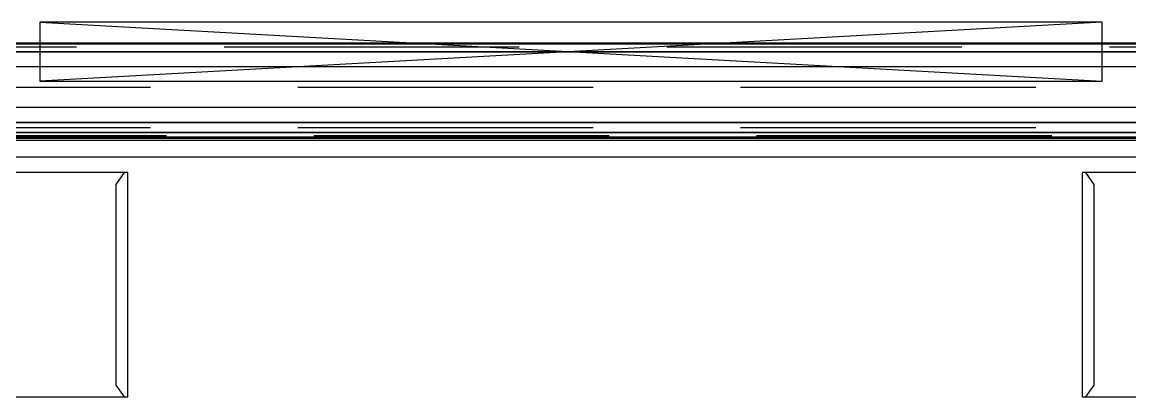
# Model space of a CAD drawing. Extents: x -23.2 to 18.8, y -18.4 to 11.3.
# Drawn here: x 2.896 to 4.773, y 5.376 to 6.011 of the extents above; entities that cross this region are included whole.
import ezdxf

# ---------------------------------------------------------------- set-up
doc = ezdxf.new("R2010")
doc.units = 0
doc.linetypes.add('Dashed', pattern=[0.75, 0.5, -0.25])
for name, color, linetype in [('BUILDINGELEMENTPROXY', 8, 'Continuous'), ('COVERING', 8, 'Continuous'), ('CUBIERTAS', 5, 'Continuous'), ('EJE_MUROS', 8, 'Continuous'), ('LOSAS', 3, 'Continuous'), ('MUROS', 7, 'Continuous'), ('VENTANAS', 4, 'Continuous'), ('VIGAS', 5, 'Continuous')]:
    doc.layers.add(name, color=color, linetype=linetype)

msp = doc.modelspace()

# ---------------------------------------------------------------- linework, layer by layer
at = {"layer": 'BUILDINGELEMENTPROXY'}
for p, q in [((3.0758, 5.7557, 3.85), (2.6258, 5.7557, 3.85)), ((3.0698, 5.7557, 3.476), (2.6318, 5.7557, 3.476)), ((3.0558, 5.7357, 3.49), (3.0698, 5.7557, 3.476)), ((3.0758, 5.3757, 3.85), (3.0758, 5.7557, 3.85)), ((5.1423, 5.7557, 3.85), (4.6923, 5.7557, 3.85)), ((4.6923, 5.7557, 3.85), (4.6923, 5.3757, 3.85)), ((5.1363, 5.7557, 3.476), (4.6983, 5.7557, 3.476)), ((4.6983, 5.7557, 3.476), (4.7123, 5.7357, 3.49)), ((3.0558, 5.3957, 3.49), (3.0558, 5.7357, 3.49)), ((4.7123, 5.7357, 3.49), (4.7123, 5.3957, 3.49)), ((3.0698, 5.3757, 3.476), (3.0558, 5.3957, 3.49)), ((4.7123, 5.3957, 3.49), (4.6983, 5.3757, 3.476)), ((2.6258, 5.3757, 3.85), (3.0758, 5.3757, 3.85)), ((2.6318, 5.3757, 3.476), (3.0698, 5.3757, 3.476)), ((4.6923, 5.3757, 3.85), (5.1423, 5.3757, 3.85)), ((4.6983, 5.3757, 3.476), (5.1363, 5.3757, 3.476))]:
    msp.add_line(p, q, dxfattribs=at)
at = {"layer": 'COVERING'}
for p, q in [((1.6488, 5.9357), (5.8688, 5.9357)), ((5.8838, 5.8659), (1.7638, 5.8659))]:
    msp.add_line(p, q, dxfattribs=at)
at = {"layer": 'CUBIERTAS'}
for p, q in [((1.5638, 5.974, 4.2424), (4.6686, 5.974, 4.2424)), ((4.6686, 5.974, 4.2424), (6.4788, 5.974, 3.6088))]:
    msp.add_line(p, q, dxfattribs=at)
at = {"layer": 'EJE_MUROS', "linetype": 'Dashed'}
for p, q in [((5.9888, 5.9682), (1.6638, 5.9682)), ((1.8638, 5.9007), (5.7888, 5.9007)), ((1.8638, 5.8322), (5.7888, 5.8322)), ((1.8908, 5.8187), (5.7718, 5.8187))]:
    msp.add_line(p, q, dxfattribs=at)
at = {"layer": 'LOSAS'}
for p, q in [((1.7838, 5.8166), (5.8538, 5.8166)), ((1.7838, 5.7827), (5.8138, 5.7827))]:
    msp.add_line(p, q, dxfattribs=at)
at = {"layer": 'MUROS'}
for p, q in [((1.6638, 5.9757), (5.9888, 5.9757)), ((5.9888, 5.9607), (1.6638, 5.9607)), ((1.8638, 5.9607), (5.7888, 5.9607)), ((5.7888, 5.8407), (1.8638, 5.8407)), ((1.8638, 5.8407), (5.7888, 5.8407)), ((5.7888, 5.8237), (1.8638, 5.8237)), ((1.8908, 5.8237), (5.7718, 5.8237)), ((5.7718, 5.8137), (1.8908, 5.8137))]:
    msp.add_line(p, q, dxfattribs=at)
at = {"layer": 'VENTANAS'}
for p, q in [((4.7263, 6.0107), (2.9263, 6.0107)), ((2.9263, 6.0107), (2.9263, 5.9107)), ((4.7263, 6.0107), (2.9263, 5.9107)), ((2.9263, 6.0107), (4.7263, 5.9107)), ((4.7263, 6.0107), (2.9263, 6.0107)), ((2.9263, 6.0107), (2.9263, 5.9107)), ((4.7263, 6.0107), (2.9263, 5.9107)), ((2.9263, 6.0107), (4.7263, 5.9107)), ((4.7263, 6.0107), (2.9263, 6.0107)), ((2.9263, 6.0107), (2.9263, 5.9107)), ((4.7263, 6.0107), (2.9263, 5.9107)), ((2.9263, 6.0107), (4.7263, 5.9107)), ((4.7263, 6.0107), (2.9263, 6.0107)), ((2.9263, 6.0107), (2.9263, 5.9107)), ((4.7263, 6.0107), (2.9263, 5.9107)), ((2.9263, 6.0107), (4.7263, 5.9107)), ((4.7263, 6.0107), (2.9263, 6.0107)), ((2.9263, 6.0107), (2.9263, 5.9107)), ((4.7263, 6.0107), (2.9263, 5.9107)), ((2.9263, 6.0107), (4.7263, 5.9107)), ((4.7263, 6.0107), (2.9263, 6.0107)), ((2.9263, 6.0107), (2.9263, 5.9107)), ((4.7263, 6.0107), (2.9263, 5.9107)), ((2.9263, 6.0107), (4.7263, 5.9107)), ((4.7263, 6.0107), (2.9263, 6.0107)), ((2.9263, 6.0107), (2.9263, 5.9107)), ((4.7263, 6.0107), (2.9263, 5.9107)), ((2.9263, 6.0107), (4.7263, 5.9107)), ((4.7263, 6.0107), (2.9263, 6.0107)), ((2.9263, 6.0107), (2.9263, 5.9107)), ((4.7263, 6.0107), (2.9263, 5.9107)), ((2.9263, 6.0107), (4.7263, 5.9107)), ((4.7263, 6.0107), (2.9263, 6.0107)), ((2.9263, 6.0107), (2.9263, 5.9107)), ((4.7263, 6.0107), (2.9263, 5.9107)), ((2.9263, 6.0107), (4.7263, 5.9107)), ((4.7263, 6.0107), (2.9263, 6.0107)), ((2.9263, 6.0107), (2.9263, 5.9107)), ((4.7263, 6.0107), (2.9263, 5.9107)), ((2.9263, 6.0107), (4.7263, 5.9107)), ((4.7263, 6.0107), (2.9263, 6.0107)), ((2.9263, 6.0107), (2.9263, 5.9107)), ((4.7263, 6.0107), (2.9263, 5.9107)), ((2.9263, 6.0107), (4.7263, 5.9107)), ((4.7263, 6.0107), (2.9263, 6.0107)), ((2.9263, 6.0107), (2.9263, 5.9107)), ((4.7263, 6.0107), (2.9263, 5.9107)), ((2.9263, 6.0107), (4.7263, 5.9107)), ((4.7263, 5.9107), (4.7263, 6.0107)), ((4.7263, 5.9107), (4.7263, 6.0107)), ((4.7263, 5.9107), (4.7263, 6.0107)), ((4.7263, 5.9107), (4.7263, 6.0107)), ((4.7263, 5.9107), (4.7263, 6.0107)), ((4.7263, 5.9107), (4.7263, 6.0107)), ((4.7263, 5.9107), (4.7263, 6.0107)), ((4.7263, 5.9107), (4.7263, 6.0107)), ((4.7263, 5.9107), (4.7263, 6.0107)), ((4.7263, 5.9107), (4.7263, 6.0107)), ((4.7263, 5.9107), (4.7263, 6.0107)), ((4.7263, 5.9107), (4.7263, 6.0107)), ((2.9263, 5.9107), (4.7263, 5.9107)), ((2.9263, 5.9107), (4.7263, 5.9107)), ((2.9263, 5.9107), (4.7263, 5.9107)), ((2.9263, 5.9107), (4.7263, 5.9107)), ((2.9263, 5.9107), (4.7263, 5.9107)), ((2.9263, 5.9107), (4.7263, 5.9107)), ((2.9263, 5.9107), (4.7263, 5.9107)), ((2.9263, 5.9107), (4.7263, 5.9107)), ((2.9263, 5.9107), (4.7263, 5.9107)), ((2.9263, 5.9107), (4.7263, 5.9107)), ((2.9263, 5.9107), (4.7263, 5.9107)), ((2.9263, 5.9107), (4.7263, 5.9107))]:
    msp.add_line(p, q, dxfattribs=at)
at = {"layer": 'VIGAS'}
for p, q in [((5.7888, 5.9607), (1.8638, 5.9607)), ((1.8638, 5.8107), (5.7888, 5.8107))]:
    msp.add_line(p, q, dxfattribs=at)

doc.saveas('drawing.dxf')
